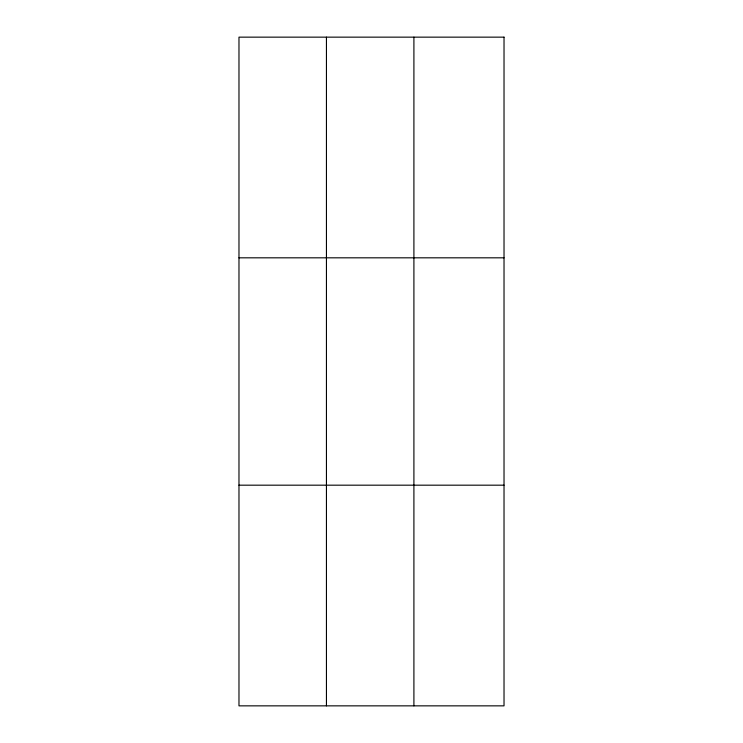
<?xml version="1.0" encoding="UTF-8"?>
<svg xmlns="http://www.w3.org/2000/svg" width="743" height="743" viewBox="0 0 743 743"><rect width="100%" height="100%" fill="white"/><g stroke="black" fill="none" stroke-linecap="round" stroke-linejoin="round"><path stroke-width="1.11" d="M326.446 705.85L326.446 37.15M413.907 705.85L413.907 37.15M238.977 257.821L504.023 257.821M238.977 485.179L504.023 485.179M504.023 37.15L504.023 705.85L238.977 705.85L238.977 37.15L504.023 37.15"/></g></svg>
